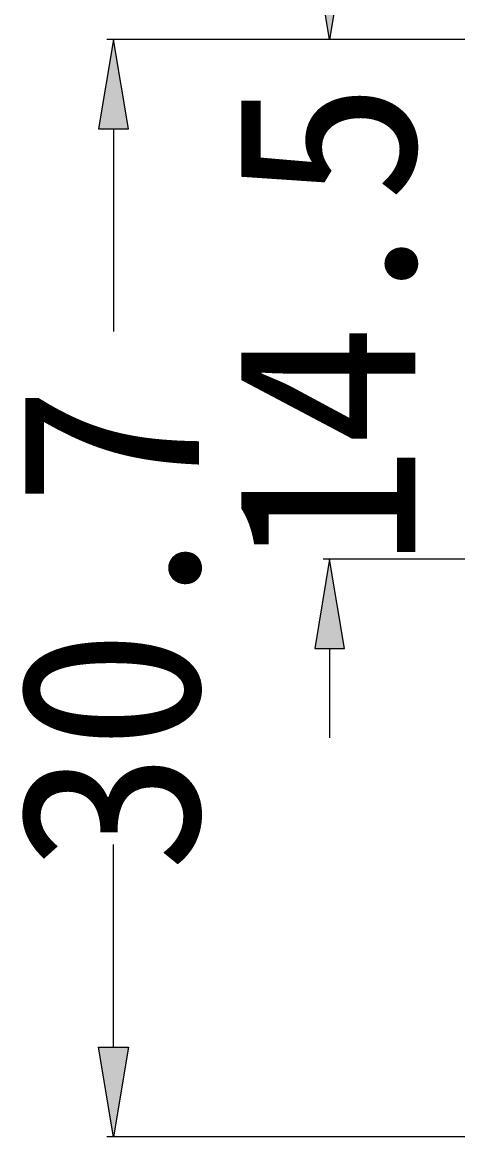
# Model space of a CAD drawing. Header units: inches. Extents: x 0 to 40, y 35.9 to 64.1.
# Drawn here: x 4.271 to 5.09, y 55.698 to 57.795 of the extents above; entities that cross this region are included whole.
import ezdxf

# ---------------------------------------------------------------- set-up
doc = ezdxf.new("R2010")
doc.units = ezdxf.units.IN
doc.header["$MEASUREMENT"] = 0

# ---------------------------------------------------------------- blocks, each defined once
blk = doc.blocks.new('block 3404')
at = {"color": 5, "lineweight": 18, "true_color": 0x0000ff}
blk.add_lwpolyline([(5.3886, 57.7633), (4.4306, 57.7633)], dxfattribs=at)
blk = doc.blocks.new('block 3405')
at = {"color": 5, "lineweight": 18, "true_color": 0x0000ff}
blk.add_lwpolyline([(7.8648, 55.6979), (4.4306, 55.6979)], dxfattribs=at)
blk = doc.blocks.new('block 3406')
at = {"color": 5, "lineweight": 18, "true_color": 0x0000ff}
blk.add_lwpolyline([(4.4427, 57.595), (4.4427, 57.2134)], dxfattribs=at)
blk = doc.blocks.new('block 3407')
at = {"color": 5, "lineweight": 18, "true_color": 0x0000ff}
blk.add_lwpolyline([(4.4427, 55.8662), (4.4427, 56.2478)], dxfattribs=at)
blk = doc.blocks.new('block 3408')
at = {"true_color": 0x0000ff}
h = blk.add_hatch(color=5, dxfattribs=at)
h.dxf.hatch_style = 2
h.paths.add_polyline_path([(4.4147, 57.595), (4.4708, 57.595), (4.4427, 57.7633)])
at = {"lineweight": 0}
blk.add_lwpolyline([(4.4147, 57.595), (4.4708, 57.595), (4.4427, 57.7633), (4.4147, 57.595)], dxfattribs=at)
blk = doc.blocks.new('block 3409')
at = {"true_color": 0x0000ff}
h = blk.add_hatch(color=5, dxfattribs=at)
h.dxf.hatch_style = 2
h.paths.add_polyline_path([(4.4147, 55.8662), (4.4708, 55.8662), (4.4427, 55.6979)])
at = {"lineweight": 0}
blk.add_lwpolyline([(4.4147, 55.8662), (4.4708, 55.8662), (4.4427, 55.6979), (4.4147, 55.8662)], dxfattribs=at)
blk = doc.blocks.new('block 3410')
at = {"color": 4, "true_color": 0x00ffff, "insert": (4.6093, 56.196), "char_height": 0.336544, "attachment_point": 7, "rotation": 90}
blk.add_mtext('\\fTxt|b0|i0|c0|p34;\\W1;30.7', dxfattribs=at)
blk = doc.blocks.new('block 3413')
at = {"lineweight": 0}
blk.add_lwpolyline([(4.4427, 55.6979), (4.4427, 55.6979)], dxfattribs=at)
blk = doc.blocks.new('block 3403')
for name in ['block 3408', 'block 3404', 'block 3406', 'block 3410', 'block 3407', 'block 3409', 'block 3405', 'block 3413']:
    blk.add_blockref(name, (0, 0))
blk = doc.blocks.new('block 3415')
at = {"color": 5, "lineweight": 18, "true_color": 0x0000ff}
blk.add_lwpolyline([(5.1073, 56.7849), (4.8371, 56.7849)], dxfattribs=at)
blk = doc.blocks.new('block 3416')
at = {"color": 5, "lineweight": 18, "true_color": 0x0000ff}
blk.add_lwpolyline([(4.9682, 57.7633), (4.8371, 57.7633)], dxfattribs=at)
blk = doc.blocks.new('block 3417')
at = {"color": 5, "lineweight": 18, "true_color": 0x0000ff}
blk.add_lwpolyline([(4.8492, 56.6167), (4.8492, 56.4484)], dxfattribs=at)
blk = doc.blocks.new('block 3418')
at = {"color": 5, "lineweight": 18, "true_color": 0x0000ff}
blk.add_lwpolyline([(4.8492, 57.9316), (4.8492, 58.0998)], dxfattribs=at)
blk = doc.blocks.new('block 3419')
at = {"true_color": 0x0000ff}
h = blk.add_hatch(color=5, dxfattribs=at)
h.dxf.hatch_style = 2
h.paths.add_polyline_path([(4.8212, 56.6167), (4.8773, 56.6167), (4.8492, 56.7849)])
at = {"lineweight": 0}
blk.add_lwpolyline([(4.8212, 56.6167), (4.8773, 56.6167), (4.8492, 56.7849), (4.8212, 56.6167)], dxfattribs=at)
blk = doc.blocks.new('block 3420')
at = {"true_color": 0x0000ff}
h = blk.add_hatch(color=5, dxfattribs=at)
h.dxf.hatch_style = 2
h.paths.add_polyline_path([(4.8212, 57.9316), (4.8773, 57.9316), (4.8492, 57.7633)])
at = {"lineweight": 0}
blk.add_lwpolyline([(4.8212, 57.9316), (4.8773, 57.9316), (4.8492, 57.7633), (4.8212, 57.9316)], dxfattribs=at)
blk = doc.blocks.new('block 3421')
at = {"color": 4, "true_color": 0x00ffff, "insert": (5.0159, 56.7688), "char_height": 0.336544, "attachment_point": 7, "rotation": 90}
blk.add_mtext('\\fTxt|b0|i0|c0|p34;\\W1;14.5', dxfattribs=at)
blk = doc.blocks.new('block 3422')
at = {"lineweight": 0}
blk.add_lwpolyline([(5.1115, 56.7849), (5.1115, 56.7849)], dxfattribs=at)
blk = doc.blocks.new('block 3423')
at = {"lineweight": 0}
blk.add_lwpolyline([(4.9724, 57.7633), (4.9724, 57.7633)], dxfattribs=at)
blk = doc.blocks.new('block 3424')
at = {"lineweight": 0}
blk.add_lwpolyline([(4.8492, 57.7633), (4.8492, 57.7633)], dxfattribs=at)
blk = doc.blocks.new('block 3414')
for name in ['block 3418', 'block 3420', 'block 3416', 'block 3424', 'block 3423', 'block 3421', 'block 3419', 'block 3415', 'block 3422', 'block 3417']:
    blk.add_blockref(name, (0, 0))

msp = doc.modelspace()

# ---------------------------------------------------------------- block references
for name in ['block 3414', 'block 3403']:
    msp.add_blockref(name, (0, 0))

doc.saveas('drawing.dxf')
